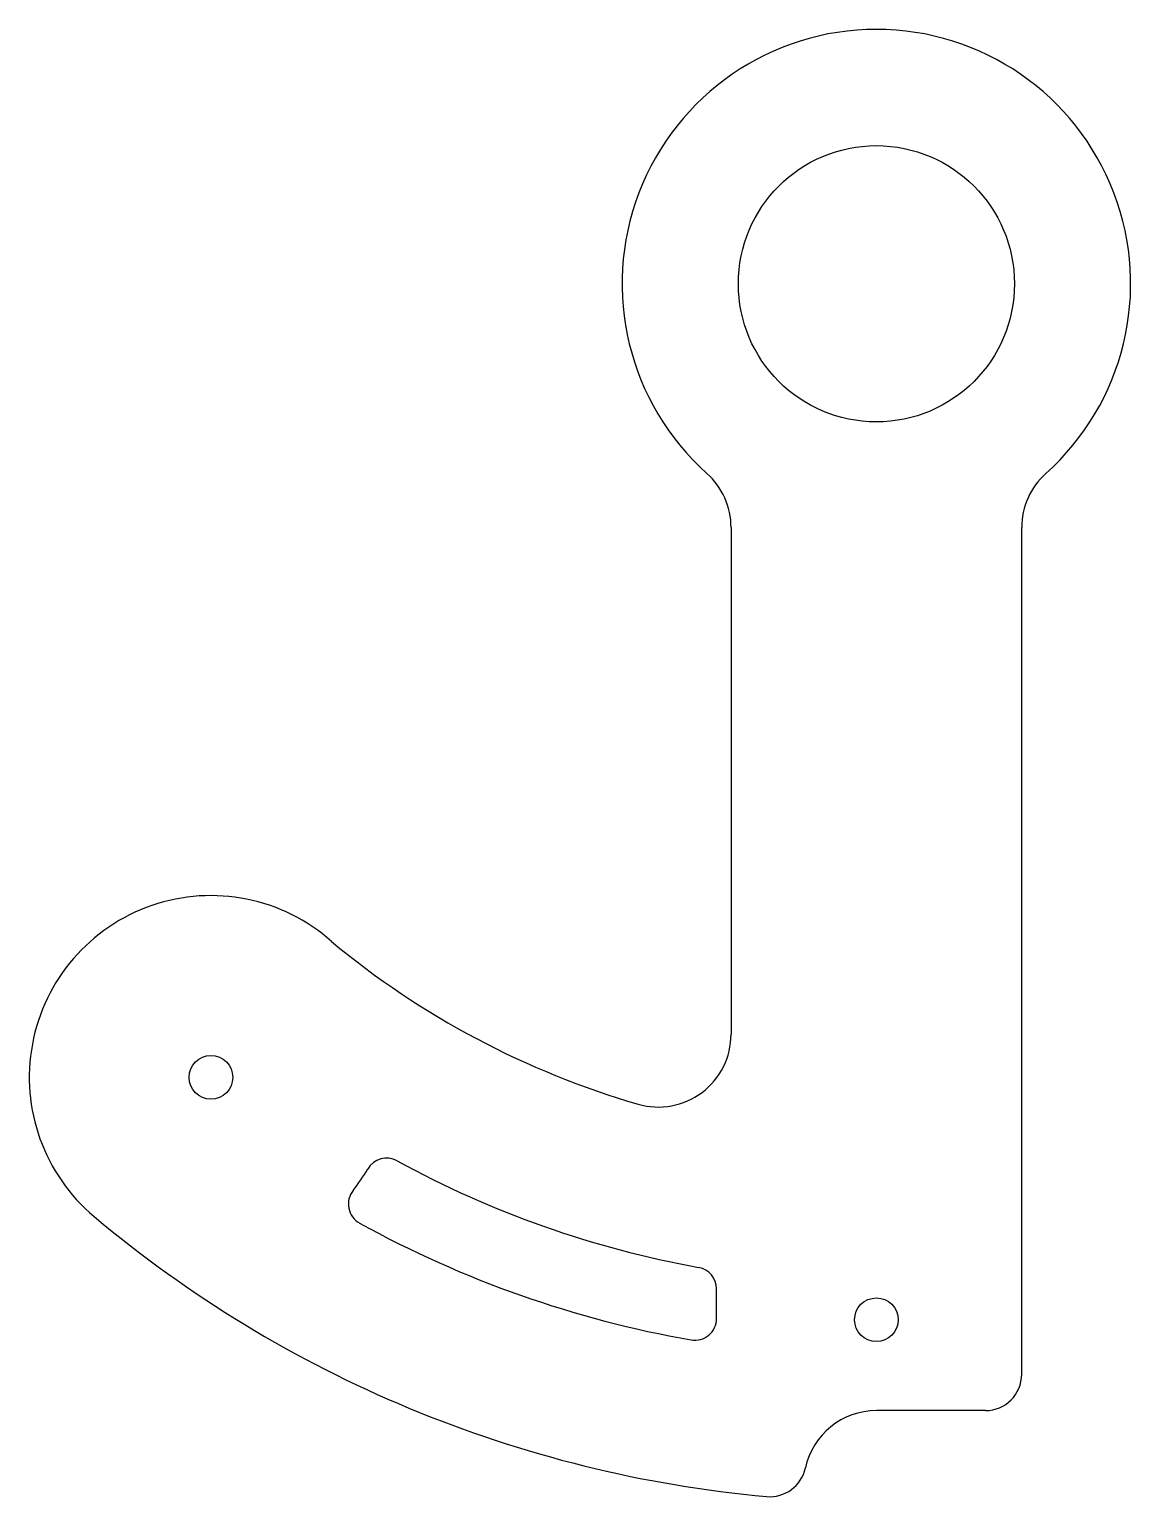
# Model space of a CAD drawing. Header units: millimetres. Extents: x -58 to 18, y -83 to 18.
import ezdxf

# ---------------------------------------------------------------- set-up
doc = ezdxf.new("R2010")
doc.units = ezdxf.units.MM

msp = doc.modelspace()

# ---------------------------------------------------------------- linework, layer by layer
at = {"color": 7, "linetype": 'Continuous', "lineweight": 25}
for p, q in [((-10, -16.77), (-10, -51.62)), ((10, -75), (10, -16.77)), ((-11, -71.16), (-11, -69.13)), ((7.5, -77.5), (0, -77.5))]:
    msp.add_line(p, q, dxfattribs=at)
for centre, radius in [((0, 0), 9.5), ((-45.8, -54.58), 1.5), ((0, -71.25), 1.5)]:
    msp.add_circle(centre, radius, dxfattribs=at)
for centre, radius, start, end in [((0, 0), 17.5, 311.8103, 228.1897), ((-15, -16.77), 5, 0, 48.1897), ((15, -16.77), 5, 131.8103, 180), ((-45.8, -54.58), 12.5, 48.4261, 230), ((0, 0), 58.76, 230.3348, 253.7971), ((-15, -51.62), 5, 253.7971, 0), ((-33.71, -61.64), 1.5, 61.3274, 149.7397), ((0, 0), 68.75, 241.3274, 259.7504), ((-45.8, -54.58), 12.5, 321.508, 329.7397), ((-34.84, -63.29), 1.5, 141.508, 241.1691), ((0, 0), 83.75, 230, 264.823), ((0, 0), 73.75, 241.1691, 260.0371), ((-12.5, -69.13), 1.5, 0, 79.7504), ((-12.5, -71.16), 1.5, 260.0371, 0), ((7.5, -75), 2.5, 270, 0), ((0, -82.5), 5, 90, 167.8273), ((-7.33, -80.92), 2.5, 264.823, 347.8273)]:
    msp.add_arc(centre, radius, start, end, dxfattribs=at)

doc.saveas('drawing.dxf')
